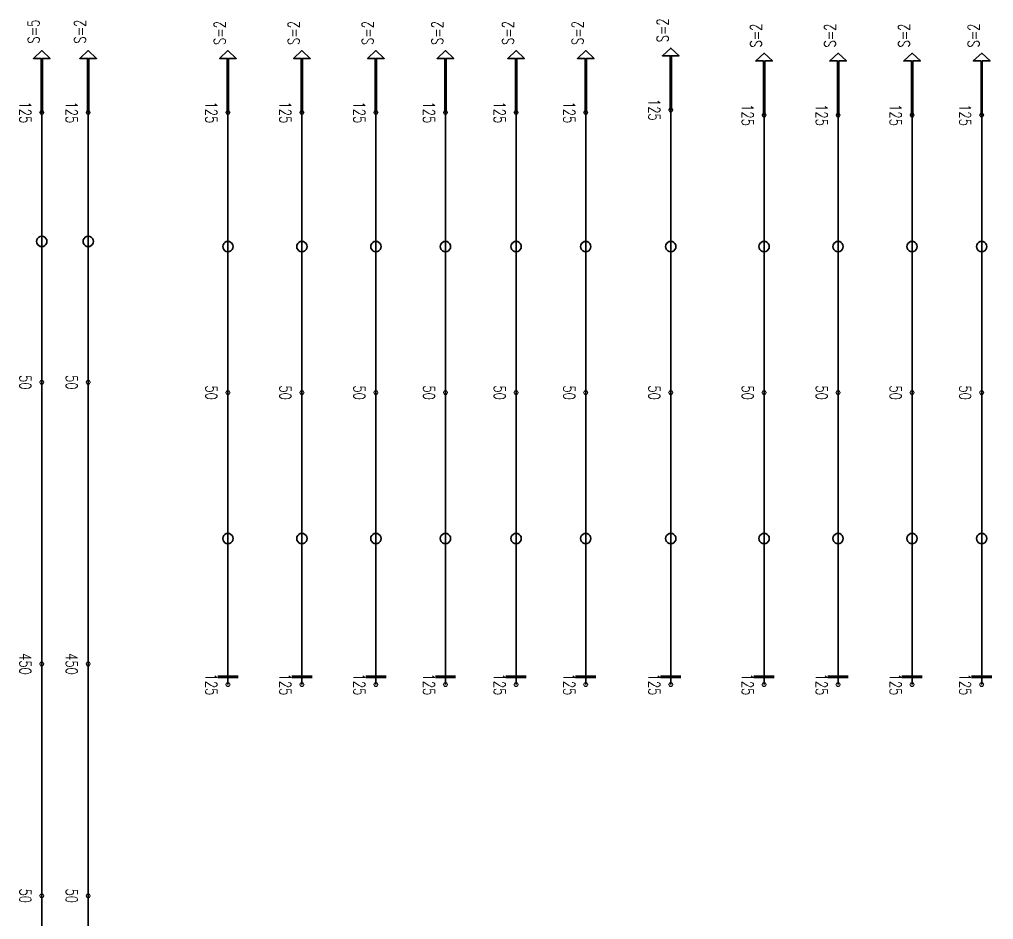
# Model space of a CAD drawing. Header units: millimetres. Extents: x 125183 to 591045, y -24154 to 44743.
# Drawn here: x 516568 to 535460, y 23240 to 40704 of the extents above; entities that cross this region are included whole.
import ezdxf

# ---------------------------------------------------------------- set-up
doc = ezdxf.new("R2010")
doc.units = ezdxf.units.MM
doc.layers.add('Current_plane_Column', color=7, linetype='Continuous', true_color=0x4b00ff)
doc.layers.add('NDC_S-ANNO', color=7, linetype='Continuous', lineweight=20)
doc.layers.add('NDC_S-TENDON', color=6, linetype='Continuous', lineweight=35)
doc.styles.add('NDC_ANNO', font='', dxfattribs={"width": 0.8})
doc.styles.get('NDC_ANNO').set_extended_font_data('Dotum')

# ---------------------------------------------------------------- blocks, each defined once
blk = doc.blocks.new('TDY')
at = {"layer": 'NDC_S-TENDON', "linetype": 'Continuous'}
for points, elevation in [([(20462, 29450), (20462, 30500), (20612, 30500), (20450, 30650), (20288, 30500), (20438, 30500), (20438, 29450)], 2875), ([(8262, 29400), (8262, 30450), (8412, 30450), (8250, 30600), (8088, 30450), (8238, 30450), (8238, 29400)], 63), ([(9162, 29400), (9162, 30450), (9312, 30450), (9150, 30600), (8988, 30450), (9138, 30450), (9138, 29400)], 63), ([(11872, 29400), (11872, 30450), (12022, 30450), (11860, 30600), (11698, 30450), (11848, 30450), (11848, 29400)], 2875), ([(13307, 29400), (13307, 30450), (13457, 30450), (13295, 30600), (13133, 30450), (13283, 30450), (13283, 29400)], 2875), ([(14742, 29400), (14742, 30450), (14892, 30450), (14730, 30600), (14568, 30450), (14718, 30450), (14718, 29400)], 2875), ([(16092, 29400), (16092, 30450), (16242, 30450), (16080, 30600), (15918, 30450), (16068, 30450), (16068, 29400)], 2934), ([(17462, 29400), (17462, 30450), (17612, 30450), (17450, 30600), (17288, 30450), (17438, 30450), (17438, 29400)], 2926), ([(18812, 29400), (18812, 30450), (18962, 30450), (18800, 30600), (18638, 30450), (18788, 30450), (18788, 29400)], 2926), ([(22272, 29350), (22272, 30400), (22422, 30400), (22260, 30550), (22098, 30400), (22248, 30400), (22248, 29350)], 2875), ([(23707, 29350), (23707, 30400), (23857, 30400), (23695, 30550), (23533, 30400), (23683, 30400), (23683, 29350)], 2875), ([(25142, 29350), (25142, 30400), (25292, 30400), (25130, 30550), (24968, 30400), (25118, 30400), (25118, 29350)], 2875), ([(26492, 29350), (26492, 30400), (26642, 30400), (26480, 30550), (26318, 30400), (26468, 30400), (26468, 29350)], 2934), ([(8250, 26798), (8281, 26802), (8309, 26817), (8331, 26839), (8345, 26867), (8350, 26898), (8345, 26928), (8331, 26956), (8309, 26978), (8281, 26993), (8250, 26998), (8219, 26993), (8191, 26978), (8169, 26956), (8155, 26928), (8150, 26898), (8155, 26867), (8169, 26839), (8191, 26817), (8219, 26802), (8250, 26798)], 20), ([(9150, 26798), (9181, 26802), (9209, 26817), (9231, 26839), (9245, 26867), (9250, 26898), (9245, 26928), (9231, 26956), (9209, 26978), (9181, 26993), (9150, 26998), (9119, 26993), (9091, 26978), (9069, 26956), (9055, 26928), (9050, 26898), (9055, 26867), (9069, 26839), (9091, 26817), (9119, 26802), (9150, 26798)], 20), ([(11860, 26698), (11891, 26702), (11919, 26717), (11941, 26739), (11955, 26767), (11960, 26798), (11955, 26828), (11941, 26856), (11919, 26878), (11891, 26893), (11860, 26898), (11829, 26893), (11801, 26878), (11779, 26856), (11765, 26828), (11760, 26798), (11765, 26767), (11779, 26739), (11801, 26717), (11829, 26702), (11860, 26698)], 2832), ([(13295, 26698), (13326, 26702), (13354, 26717), (13376, 26739), (13390, 26767), (13395, 26798), (13390, 26828), (13376, 26856), (13354, 26878), (13326, 26893), (13295, 26898), (13264, 26893), (13236, 26878), (13214, 26856), (13200, 26828), (13195, 26798), (13200, 26767), (13214, 26739), (13236, 26717), (13264, 26702), (13295, 26698)], 2832), ([(14730, 26698), (14760, 26702), (14788, 26717), (14810, 26739), (14825, 26767), (14830, 26798), (14825, 26828), (14810, 26856), (14788, 26878), (14760, 26893), (14730, 26898), (14699, 26893), (14671, 26878), (14649, 26856), (14634, 26828), (14630, 26798), (14634, 26767), (14649, 26739), (14671, 26717), (14699, 26702), (14730, 26698)], 2832), ([(16080, 26698), (16110, 26702), (16138, 26717), (16160, 26739), (16175, 26767), (16180, 26798), (16175, 26828), (16160, 26856), (16138, 26878), (16110, 26893), (16080, 26898), (16049, 26893), (16021, 26878), (15999, 26856), (15984, 26828), (15980, 26798), (15984, 26767), (15999, 26739), (16021, 26717), (16049, 26702), (16080, 26698)], 2891), ([(17450, 26698), (17481, 26702), (17509, 26717), (17531, 26739), (17545, 26767), (17550, 26798), (17545, 26828), (17531, 26856), (17509, 26878), (17481, 26893), (17450, 26898), (17419, 26893), (17391, 26878), (17369, 26856), (17355, 26828), (17350, 26798), (17355, 26767), (17369, 26739), (17391, 26717), (17419, 26702), (17450, 26698)], 2883), ([(18800, 26698), (18831, 26702), (18859, 26717), (18881, 26739), (18895, 26767), (18900, 26798), (18895, 26828), (18881, 26856), (18859, 26878), (18831, 26893), (18800, 26898), (18769, 26893), (18741, 26878), (18719, 26856), (18705, 26828), (18700, 26798), (18705, 26767), (18719, 26739), (18741, 26717), (18769, 26702), (18800, 26698)], 2883), ([(20450, 26698), (20481, 26702), (20509, 26717), (20531, 26739), (20545, 26767), (20550, 26798), (20545, 26828), (20531, 26856), (20509, 26878), (20481, 26893), (20450, 26898), (20419, 26893), (20391, 26878), (20369, 26856), (20355, 26828), (20350, 26798), (20355, 26767), (20369, 26739), (20391, 26717), (20419, 26702), (20450, 26698)], 2832), ([(22260, 26698), (22291, 26702), (22319, 26717), (22341, 26739), (22355, 26767), (22360, 26798), (22355, 26828), (22341, 26856), (22319, 26878), (22291, 26893), (22260, 26898), (22229, 26893), (22201, 26878), (22179, 26856), (22165, 26828), (22160, 26798), (22165, 26767), (22179, 26739), (22201, 26717), (22229, 26702), (22260, 26698)], 2832), ([(23695, 26698), (23726, 26702), (23754, 26717), (23776, 26739), (23790, 26767), (23795, 26798), (23790, 26828), (23776, 26856), (23754, 26878), (23726, 26893), (23695, 26898), (23664, 26893), (23636, 26878), (23614, 26856), (23600, 26828), (23595, 26798), (23600, 26767), (23614, 26739), (23636, 26717), (23664, 26702), (23695, 26698)], 2832), ([(25130, 26698), (25160, 26702), (25188, 26717), (25210, 26739), (25225, 26767), (25230, 26798), (25225, 26828), (25210, 26856), (25188, 26878), (25160, 26893), (25130, 26898), (25099, 26893), (25071, 26878), (25049, 26856), (25034, 26828), (25030, 26798), (25034, 26767), (25049, 26739), (25071, 26717), (25099, 26702), (25130, 26698)], 2832), ([(26480, 26698), (26510, 26702), (26538, 26717), (26560, 26739), (26575, 26767), (26580, 26798), (26575, 26828), (26560, 26856), (26538, 26878), (26510, 26893), (26480, 26898), (26449, 26893), (26421, 26878), (26399, 26856), (26384, 26828), (26380, 26798), (26384, 26767), (26399, 26739), (26421, 26717), (26449, 26702), (26480, 26698)], 2891), ([(11860, 21033), (11891, 21037), (11919, 21052), (11941, 21074), (11955, 21102), (11960, 21133), (11955, 21163), (11941, 21191), (11919, 21213), (11891, 21228), (11860, 21233), (11829, 21228), (11801, 21213), (11779, 21191), (11765, 21163), (11760, 21133), (11765, 21102), (11779, 21074), (11801, 21052), (11829, 21037), (11860, 21033)], 2832), ([(13295, 21033), (13326, 21037), (13354, 21052), (13376, 21074), (13390, 21102), (13395, 21133), (13390, 21163), (13376, 21191), (13354, 21213), (13326, 21228), (13295, 21233), (13264, 21228), (13236, 21213), (13214, 21191), (13200, 21163), (13195, 21133), (13200, 21102), (13214, 21074), (13236, 21052), (13264, 21037), (13295, 21033)], 2832), ([(14730, 21033), (14760, 21037), (14788, 21052), (14810, 21074), (14825, 21102), (14830, 21133), (14825, 21163), (14810, 21191), (14788, 21213), (14760, 21228), (14730, 21233), (14699, 21228), (14671, 21213), (14649, 21191), (14634, 21163), (14630, 21133), (14634, 21102), (14649, 21074), (14671, 21052), (14699, 21037), (14730, 21033)], 2832), ([(16080, 21033), (16110, 21037), (16138, 21052), (16160, 21074), (16175, 21102), (16180, 21133), (16175, 21163), (16160, 21191), (16138, 21213), (16110, 21228), (16080, 21233), (16049, 21228), (16021, 21213), (15999, 21191), (15984, 21163), (15980, 21133), (15984, 21102), (15999, 21074), (16021, 21052), (16049, 21037), (16080, 21033)], 2891), ([(17450, 21033), (17481, 21037), (17509, 21052), (17531, 21074), (17545, 21102), (17550, 21133), (17545, 21163), (17531, 21191), (17509, 21213), (17481, 21228), (17450, 21233), (17419, 21228), (17391, 21213), (17369, 21191), (17355, 21163), (17350, 21133), (17355, 21102), (17369, 21074), (17391, 21052), (17419, 21037), (17450, 21033)], 2883), ([(18800, 21033), (18831, 21037), (18859, 21052), (18881, 21074), (18895, 21102), (18900, 21133), (18895, 21163), (18881, 21191), (18859, 21213), (18831, 21228), (18800, 21233), (18769, 21228), (18741, 21213), (18719, 21191), (18705, 21163), (18700, 21133), (18705, 21102), (18719, 21074), (18741, 21052), (18769, 21037), (18800, 21033)], 2883), ([(20450, 21033), (20481, 21037), (20509, 21052), (20531, 21074), (20545, 21102), (20550, 21133), (20545, 21163), (20531, 21191), (20509, 21213), (20481, 21228), (20450, 21233), (20419, 21228), (20391, 21213), (20369, 21191), (20355, 21163), (20350, 21133), (20355, 21102), (20369, 21074), (20391, 21052), (20419, 21037), (20450, 21033)], 2832), ([(22260, 21033), (22291, 21037), (22319, 21052), (22341, 21074), (22355, 21102), (22360, 21133), (22355, 21163), (22341, 21191), (22319, 21213), (22291, 21228), (22260, 21233), (22229, 21228), (22201, 21213), (22179, 21191), (22165, 21163), (22160, 21133), (22165, 21102), (22179, 21074), (22201, 21052), (22229, 21037), (22260, 21033)], 2832), ([(23695, 21033), (23726, 21037), (23754, 21052), (23776, 21074), (23790, 21102), (23795, 21133), (23790, 21163), (23776, 21191), (23754, 21213), (23726, 21228), (23695, 21233), (23664, 21228), (23636, 21213), (23614, 21191), (23600, 21163), (23595, 21133), (23600, 21102), (23614, 21074), (23636, 21052), (23664, 21037), (23695, 21033)], 2832), ([(25130, 21033), (25160, 21037), (25188, 21052), (25210, 21074), (25225, 21102), (25230, 21133), (25225, 21163), (25210, 21191), (25188, 21213), (25160, 21228), (25130, 21233), (25099, 21228), (25071, 21213), (25049, 21191), (25034, 21163), (25030, 21133), (25034, 21102), (25049, 21074), (25071, 21052), (25099, 21037), (25130, 21033)], 2832), ([(26480, 21033), (26510, 21037), (26538, 21052), (26560, 21074), (26575, 21102), (26580, 21133), (26575, 21163), (26560, 21191), (26538, 21213), (26510, 21228), (26480, 21233), (26449, 21228), (26421, 21213), (26399, 21191), (26384, 21163), (26380, 21133), (26384, 21102), (26399, 21074), (26421, 21052), (26449, 21037), (26480, 21033)], 2891)]:
    blk.add_lwpolyline(points, close=True, dxfattribs=dict(at, elevation=elevation))
for points, elevation in [([(20490, 29450, 20, 20, 0), (20470, 29485, 20, 20, 0), (20430, 29485, 20, 20, 0), (20410, 29450, 20, 20, 0), (20430, 29415, 20, 20, 0), (20470, 29415, 20, 20, 0)], 2875), ([(20490, 29450, 20, 20, 0), (20470, 29485, 20, 20, 0), (20430, 29485, 20, 20, 0), (20410, 29450, 20, 20, 0), (20430, 29415, 20, 20, 0), (20470, 29415, 20, 20, 0)], 2875), ([(8290, 29400, 20, 20, 0), (8270, 29435, 20, 20, 0), (8230, 29435, 20, 20, 0), (8210, 29400, 20, 20, 0), (8230, 29365, 20, 20, 0), (8270, 29365, 20, 20, 0)], 63), ([(8290, 29400, 20, 20, 0), (8270, 29435, 20, 20, 0), (8230, 29435, 20, 20, 0), (8210, 29400, 20, 20, 0), (8230, 29365, 20, 20, 0), (8270, 29365, 20, 20, 0)], 63), ([(9190, 29400, 20, 20, 0), (9170, 29435, 20, 20, 0), (9130, 29435, 20, 20, 0), (9110, 29400, 20, 20, 0), (9130, 29365, 20, 20, 0), (9170, 29365, 20, 20, 0)], 63), ([(9190, 29400, 20, 20, 0), (9170, 29435, 20, 20, 0), (9130, 29435, 20, 20, 0), (9110, 29400, 20, 20, 0), (9130, 29365, 20, 20, 0), (9170, 29365, 20, 20, 0)], 63), ([(11900, 29400, 20, 20, 0), (11880, 29435, 20, 20, 0), (11840, 29435, 20, 20, 0), (11820, 29400, 20, 20, 0), (11840, 29365, 20, 20, 0), (11880, 29365, 20, 20, 0)], 2875), ([(11900, 29400, 20, 20, 0), (11880, 29435, 20, 20, 0), (11840, 29435, 20, 20, 0), (11820, 29400, 20, 20, 0), (11840, 29365, 20, 20, 0), (11880, 29365, 20, 20, 0)], 2875), ([(13335, 29400, 20, 20, 0), (13315, 29435, 20, 20, 0), (13275, 29435, 20, 20, 0), (13255, 29400, 20, 20, 0), (13275, 29365, 20, 20, 0), (13315, 29365, 20, 20, 0)], 2875), ([(13335, 29400, 20, 20, 0), (13315, 29435, 20, 20, 0), (13275, 29435, 20, 20, 0), (13255, 29400, 20, 20, 0), (13275, 29365, 20, 20, 0), (13315, 29365, 20, 20, 0)], 2875), ([(14770, 29400, 20, 20, 0), (14750, 29435, 20, 20, 0), (14710, 29435, 20, 20, 0), (14690, 29400, 20, 20, 0), (14710, 29365, 20, 20, 0), (14750, 29365, 20, 20, 0)], 2875), ([(14770, 29400, 20, 20, 0), (14750, 29435, 20, 20, 0), (14710, 29435, 20, 20, 0), (14690, 29400, 20, 20, 0), (14710, 29365, 20, 20, 0), (14750, 29365, 20, 20, 0)], 2875), ([(16120, 29400, 20, 20, 0), (16100, 29435, 20, 20, 0), (16060, 29435, 20, 20, 0), (16040, 29400, 20, 20, 0), (16060, 29365, 20, 20, 0), (16100, 29365, 20, 20, 0)], 2934), ([(16120, 29400, 20, 20, 0), (16100, 29435, 20, 20, 0), (16060, 29435, 20, 20, 0), (16040, 29400, 20, 20, 0), (16060, 29365, 20, 20, 0), (16100, 29365, 20, 20, 0)], 2934), ([(17490, 29400, 20, 20, 0), (17470, 29435, 20, 20, 0), (17430, 29435, 20, 20, 0), (17410, 29400, 20, 20, 0), (17430, 29365, 20, 20, 0), (17470, 29365, 20, 20, 0)], 2926), ([(17490, 29400, 20, 20, 0), (17470, 29435, 20, 20, 0), (17430, 29435, 20, 20, 0), (17410, 29400, 20, 20, 0), (17430, 29365, 20, 20, 0), (17470, 29365, 20, 20, 0)], 2926), ([(18840, 29400, 20, 20, 0), (18820, 29435, 20, 20, 0), (18780, 29435, 20, 20, 0), (18760, 29400, 20, 20, 0), (18780, 29365, 20, 20, 0), (18820, 29365, 20, 20, 0)], 2926), ([(18840, 29400, 20, 20, 0), (18820, 29435, 20, 20, 0), (18780, 29435, 20, 20, 0), (18760, 29400, 20, 20, 0), (18780, 29365, 20, 20, 0), (18820, 29365, 20, 20, 0)], 2926), ([(22300, 29350, 20, 20, 0), (22280, 29385, 20, 20, 0), (22240, 29385, 20, 20, 0), (22220, 29350, 20, 20, 0), (22240, 29315, 20, 20, 0), (22280, 29315, 20, 20, 0)], 2875), ([(22300, 29350, 20, 20, 0), (22280, 29385, 20, 20, 0), (22240, 29385, 20, 20, 0), (22220, 29350, 20, 20, 0), (22240, 29315, 20, 20, 0), (22280, 29315, 20, 20, 0)], 2875), ([(23735, 29350, 20, 20, 0), (23715, 29385, 20, 20, 0), (23675, 29385, 20, 20, 0), (23655, 29350, 20, 20, 0), (23675, 29315, 20, 20, 0), (23715, 29315, 20, 20, 0)], 2875), ([(23735, 29350, 20, 20, 0), (23715, 29385, 20, 20, 0), (23675, 29385, 20, 20, 0), (23655, 29350, 20, 20, 0), (23675, 29315, 20, 20, 0), (23715, 29315, 20, 20, 0)], 2875), ([(25170, 29350, 20, 20, 0), (25150, 29385, 20, 20, 0), (25110, 29385, 20, 20, 0), (25090, 29350, 20, 20, 0), (25110, 29315, 20, 20, 0), (25150, 29315, 20, 20, 0)], 2875), ([(25170, 29350, 20, 20, 0), (25150, 29385, 20, 20, 0), (25110, 29385, 20, 20, 0), (25090, 29350, 20, 20, 0), (25110, 29315, 20, 20, 0), (25150, 29315, 20, 20, 0)], 2875), ([(26520, 29350, 20, 20, 0), (26500, 29385, 20, 20, 0), (26460, 29385, 20, 20, 0), (26440, 29350, 20, 20, 0), (26460, 29315, 20, 20, 0), (26500, 29315, 20, 20, 0)], 2934), ([(26520, 29350, 20, 20, 0), (26500, 29385, 20, 20, 0), (26460, 29385, 20, 20, 0), (26440, 29350, 20, 20, 0), (26460, 29315, 20, 20, 0), (26500, 29315, 20, 20, 0)], 2934), ([(8290, 24165, 20, 20, 0), (8270, 24200, 20, 20, 0), (8230, 24200, 20, 20, 0), (8210, 24165, 20, 20, 0), (8230, 24130, 20, 20, 0), (8270, 24130, 20, 20, 0)], -12), ([(8290, 24165, 20, 20, 0), (8270, 24200, 20, 20, 0), (8230, 24200, 20, 20, 0), (8210, 24165, 20, 20, 0), (8230, 24130, 20, 20, 0), (8270, 24130, 20, 20, 0)], -12), ([(9190, 24165, 20, 20, 0), (9170, 24200, 20, 20, 0), (9130, 24200, 20, 20, 0), (9110, 24165, 20, 20, 0), (9130, 24130, 20, 20, 0), (9170, 24130, 20, 20, 0)], -12), ([(9190, 24165, 20, 20, 0), (9170, 24200, 20, 20, 0), (9130, 24200, 20, 20, 0), (9110, 24165, 20, 20, 0), (9130, 24130, 20, 20, 0), (9170, 24130, 20, 20, 0)], -12), ([(11900, 23965, 20, 20, 0), (11880, 24000, 20, 20, 0), (11840, 24000, 20, 20, 0), (11820, 23965, 20, 20, 0), (11840, 23930, 20, 20, 0), (11880, 23930, 20, 20, 0)], 2800), ([(11900, 23965, 20, 20, 0), (11880, 24000, 20, 20, 0), (11840, 24000, 20, 20, 0), (11820, 23965, 20, 20, 0), (11840, 23930, 20, 20, 0), (11880, 23930, 20, 20, 0)], 2800), ([(13335, 23965, 20, 20, 0), (13315, 24000, 20, 20, 0), (13275, 24000, 20, 20, 0), (13255, 23965, 20, 20, 0), (13275, 23930, 20, 20, 0), (13315, 23930, 20, 20, 0)], 2800), ([(13335, 23965, 20, 20, 0), (13315, 24000, 20, 20, 0), (13275, 24000, 20, 20, 0), (13255, 23965, 20, 20, 0), (13275, 23930, 20, 20, 0), (13315, 23930, 20, 20, 0)], 2800), ([(14770, 23965, 20, 20, 0), (14750, 24000, 20, 20, 0), (14710, 24000, 20, 20, 0), (14690, 23965, 20, 20, 0), (14710, 23930, 20, 20, 0), (14750, 23930, 20, 20, 0)], 2800), ([(14770, 23965, 20, 20, 0), (14750, 24000, 20, 20, 0), (14710, 24000, 20, 20, 0), (14690, 23965, 20, 20, 0), (14710, 23930, 20, 20, 0), (14750, 23930, 20, 20, 0)], 2800), ([(16120, 23965, 20, 20, 0), (16100, 24000, 20, 20, 0), (16060, 24000, 20, 20, 0), (16040, 23965, 20, 20, 0), (16060, 23930, 20, 20, 0), (16100, 23930, 20, 20, 0)], 2859), ([(16120, 23965, 20, 20, 0), (16100, 24000, 20, 20, 0), (16060, 24000, 20, 20, 0), (16040, 23965, 20, 20, 0), (16060, 23930, 20, 20, 0), (16100, 23930, 20, 20, 0)], 2859), ([(17490, 23965, 20, 20, 0), (17470, 24000, 20, 20, 0), (17430, 24000, 20, 20, 0), (17410, 23965, 20, 20, 0), (17430, 23930, 20, 20, 0), (17470, 23930, 20, 20, 0)], 2851), ([(17490, 23965, 20, 20, 0), (17470, 24000, 20, 20, 0), (17430, 24000, 20, 20, 0), (17410, 23965, 20, 20, 0), (17430, 23930, 20, 20, 0), (17470, 23930, 20, 20, 0)], 2851), ([(18840, 23965, 20, 20, 0), (18820, 24000, 20, 20, 0), (18780, 24000, 20, 20, 0), (18760, 23965, 20, 20, 0), (18780, 23930, 20, 20, 0), (18820, 23930, 20, 20, 0)], 2851), ([(18840, 23965, 20, 20, 0), (18820, 24000, 20, 20, 0), (18780, 24000, 20, 20, 0), (18760, 23965, 20, 20, 0), (18780, 23930, 20, 20, 0), (18820, 23930, 20, 20, 0)], 2851), ([(20490, 23965, 20, 20, 0), (20470, 24000, 20, 20, 0), (20430, 24000, 20, 20, 0), (20410, 23965, 20, 20, 0), (20430, 23930, 20, 20, 0), (20470, 23930, 20, 20, 0)], 2800), ([(20490, 23965, 20, 20, 0), (20470, 24000, 20, 20, 0), (20430, 24000, 20, 20, 0), (20410, 23965, 20, 20, 0), (20430, 23930, 20, 20, 0), (20470, 23930, 20, 20, 0)], 2800), ([(22300, 23965, 20, 20, 0), (22280, 24000, 20, 20, 0), (22240, 24000, 20, 20, 0), (22220, 23965, 20, 20, 0), (22240, 23930, 20, 20, 0), (22280, 23930, 20, 20, 0)], 2800), ([(22300, 23965, 20, 20, 0), (22280, 24000, 20, 20, 0), (22240, 24000, 20, 20, 0), (22220, 23965, 20, 20, 0), (22240, 23930, 20, 20, 0), (22280, 23930, 20, 20, 0)], 2800), ([(23735, 23965, 20, 20, 0), (23715, 24000, 20, 20, 0), (23675, 24000, 20, 20, 0), (23655, 23965, 20, 20, 0), (23675, 23930, 20, 20, 0), (23715, 23930, 20, 20, 0)], 2800), ([(23735, 23965, 20, 20, 0), (23715, 24000, 20, 20, 0), (23675, 24000, 20, 20, 0), (23655, 23965, 20, 20, 0), (23675, 23930, 20, 20, 0), (23715, 23930, 20, 20, 0)], 2800), ([(25170, 23965, 20, 20, 0), (25150, 24000, 20, 20, 0), (25110, 24000, 20, 20, 0), (25090, 23965, 20, 20, 0), (25110, 23930, 20, 20, 0), (25150, 23930, 20, 20, 0)], 2800), ([(25170, 23965, 20, 20, 0), (25150, 24000, 20, 20, 0), (25110, 24000, 20, 20, 0), (25090, 23965, 20, 20, 0), (25110, 23930, 20, 20, 0), (25150, 23930, 20, 20, 0)], 2800), ([(26520, 23965, 20, 20, 0), (26500, 24000, 20, 20, 0), (26460, 24000, 20, 20, 0), (26440, 23965, 20, 20, 0), (26460, 23930, 20, 20, 0), (26500, 23930, 20, 20, 0)], 2859), ([(26520, 23965, 20, 20, 0), (26500, 24000, 20, 20, 0), (26460, 24000, 20, 20, 0), (26440, 23965, 20, 20, 0), (26460, 23930, 20, 20, 0), (26500, 23930, 20, 20, 0)], 2859), ([(8290, 18700, 20, 20, 0), (8270, 18735, 20, 20, 0), (8230, 18735, 20, 20, 0), (8210, 18700, 20, 20, 0), (8230, 18665, 20, 20, 0), (8270, 18665, 20, 20, 0)], 138), ([(8290, 18700, 20, 20, 0), (8270, 18735, 20, 20, 0), (8230, 18735, 20, 20, 0), (8210, 18700, 20, 20, 0), (8230, 18665, 20, 20, 0), (8270, 18665, 20, 20, 0)], 138), ([(8290, 18700, 20, 20, 0), (8270, 18735, 20, 20, 0), (8230, 18735, 20, 20, 0), (8210, 18700, 20, 20, 0), (8230, 18665, 20, 20, 0), (8270, 18665, 20, 20, 0)], 138), ([(8290, 18700, 20, 20, 0), (8270, 18735, 20, 20, 0), (8230, 18735, 20, 20, 0), (8210, 18700, 20, 20, 0), (8230, 18665, 20, 20, 0), (8270, 18665, 20, 20, 0)], 138), ([(9190, 18700, 20, 20, 0), (9170, 18735, 20, 20, 0), (9130, 18735, 20, 20, 0), (9110, 18700, 20, 20, 0), (9130, 18665, 20, 20, 0), (9170, 18665, 20, 20, 0)], 138), ([(9190, 18700, 20, 20, 0), (9170, 18735, 20, 20, 0), (9130, 18735, 20, 20, 0), (9110, 18700, 20, 20, 0), (9130, 18665, 20, 20, 0), (9170, 18665, 20, 20, 0)], 138), ([(9190, 18700, 20, 20, 0), (9170, 18735, 20, 20, 0), (9130, 18735, 20, 20, 0), (9110, 18700, 20, 20, 0), (9130, 18665, 20, 20, 0), (9170, 18665, 20, 20, 0)], 138), ([(9190, 18700, 20, 20, 0), (9170, 18735, 20, 20, 0), (9130, 18735, 20, 20, 0), (9110, 18700, 20, 20, 0), (9130, 18665, 20, 20, 0), (9170, 18665, 20, 20, 0)], 138), ([(11900, 18300, 20, 20, 0), (11880, 18335, 20, 20, 0), (11840, 18335, 20, 20, 0), (11820, 18300, 20, 20, 0), (11840, 18265, 20, 20, 0), (11880, 18265, 20, 20, 0)], 2875), ([(11900, 18300, 20, 20, 0), (11880, 18335, 20, 20, 0), (11840, 18335, 20, 20, 0), (11820, 18300, 20, 20, 0), (11840, 18265, 20, 20, 0), (11880, 18265, 20, 20, 0)], 2875), ([(13335, 18300, 20, 20, 0), (13315, 18335, 20, 20, 0), (13275, 18335, 20, 20, 0), (13255, 18300, 20, 20, 0), (13275, 18265, 20, 20, 0), (13315, 18265, 20, 20, 0)], 2875), ([(13335, 18300, 20, 20, 0), (13315, 18335, 20, 20, 0), (13275, 18335, 20, 20, 0), (13255, 18300, 20, 20, 0), (13275, 18265, 20, 20, 0), (13315, 18265, 20, 20, 0)], 2875), ([(14770, 18300, 20, 20, 0), (14750, 18335, 20, 20, 0), (14710, 18335, 20, 20, 0), (14690, 18300, 20, 20, 0), (14710, 18265, 20, 20, 0), (14750, 18265, 20, 20, 0)], 2875), ([(14770, 18300, 20, 20, 0), (14750, 18335, 20, 20, 0), (14710, 18335, 20, 20, 0), (14690, 18300, 20, 20, 0), (14710, 18265, 20, 20, 0), (14750, 18265, 20, 20, 0)], 2875), ([(16120, 18300, 20, 20, 0), (16100, 18335, 20, 20, 0), (16060, 18335, 20, 20, 0), (16040, 18300, 20, 20, 0), (16060, 18265, 20, 20, 0), (16100, 18265, 20, 20, 0)], 2934), ([(16120, 18300, 20, 20, 0), (16100, 18335, 20, 20, 0), (16060, 18335, 20, 20, 0), (16040, 18300, 20, 20, 0), (16060, 18265, 20, 20, 0), (16100, 18265, 20, 20, 0)], 2934), ([(17490, 18300, 20, 20, 0), (17470, 18335, 20, 20, 0), (17430, 18335, 20, 20, 0), (17410, 18300, 20, 20, 0), (17430, 18265, 20, 20, 0), (17470, 18265, 20, 20, 0)], 2926), ([(17490, 18300, 20, 20, 0), (17470, 18335, 20, 20, 0), (17430, 18335, 20, 20, 0), (17410, 18300, 20, 20, 0), (17430, 18265, 20, 20, 0), (17470, 18265, 20, 20, 0)], 2926), ([(18840, 18300, 20, 20, 0), (18820, 18335, 20, 20, 0), (18780, 18335, 20, 20, 0), (18760, 18300, 20, 20, 0), (18780, 18265, 20, 20, 0), (18820, 18265, 20, 20, 0)], 2926), ([(18840, 18300, 20, 20, 0), (18820, 18335, 20, 20, 0), (18780, 18335, 20, 20, 0), (18760, 18300, 20, 20, 0), (18780, 18265, 20, 20, 0), (18820, 18265, 20, 20, 0)], 2926), ([(20490, 18300, 20, 20, 0), (20470, 18335, 20, 20, 0), (20430, 18335, 20, 20, 0), (20410, 18300, 20, 20, 0), (20430, 18265, 20, 20, 0), (20470, 18265, 20, 20, 0)], 2875), ([(20490, 18300, 20, 20, 0), (20470, 18335, 20, 20, 0), (20430, 18335, 20, 20, 0), (20410, 18300, 20, 20, 0), (20430, 18265, 20, 20, 0), (20470, 18265, 20, 20, 0)], 2875), ([(22300, 18300, 20, 20, 0), (22280, 18335, 20, 20, 0), (22240, 18335, 20, 20, 0), (22220, 18300, 20, 20, 0), (22240, 18265, 20, 20, 0), (22280, 18265, 20, 20, 0)], 2875), ([(22300, 18300, 20, 20, 0), (22280, 18335, 20, 20, 0), (22240, 18335, 20, 20, 0), (22220, 18300, 20, 20, 0), (22240, 18265, 20, 20, 0), (22280, 18265, 20, 20, 0)], 2875), ([(23735, 18300, 20, 20, 0), (23715, 18335, 20, 20, 0), (23675, 18335, 20, 20, 0), (23655, 18300, 20, 20, 0), (23675, 18265, 20, 20, 0), (23715, 18265, 20, 20, 0)], 2875), ([(23735, 18300, 20, 20, 0), (23715, 18335, 20, 20, 0), (23675, 18335, 20, 20, 0), (23655, 18300, 20, 20, 0), (23675, 18265, 20, 20, 0), (23715, 18265, 20, 20, 0)], 2875), ([(25170, 18300, 20, 20, 0), (25150, 18335, 20, 20, 0), (25110, 18335, 20, 20, 0), (25090, 18300, 20, 20, 0), (25110, 18265, 20, 20, 0), (25150, 18265, 20, 20, 0)], 2875), ([(25170, 18300, 20, 20, 0), (25150, 18335, 20, 20, 0), (25110, 18335, 20, 20, 0), (25090, 18300, 20, 20, 0), (25110, 18265, 20, 20, 0), (25150, 18265, 20, 20, 0)], 2875), ([(26520, 18300, 20, 20, 0), (26500, 18335, 20, 20, 0), (26460, 18335, 20, 20, 0), (26440, 18300, 20, 20, 0), (26460, 18265, 20, 20, 0), (26500, 18265, 20, 20, 0)], 2934), ([(26520, 18300, 20, 20, 0), (26500, 18335, 20, 20, 0), (26460, 18335, 20, 20, 0), (26440, 18300, 20, 20, 0), (26460, 18265, 20, 20, 0), (26500, 18265, 20, 20, 0)], 2934), ([(8290, 14200, 20, 20, 0), (8270, 14235, 20, 20, 0), (8230, 14235, 20, 20, 0), (8210, 14200, 20, 20, 0), (8230, 14165, 20, 20, 0), (8270, 14165, 20, 20, 0)], -12), ([(8290, 14200, 20, 20, 0), (8270, 14235, 20, 20, 0), (8230, 14235, 20, 20, 0), (8210, 14200, 20, 20, 0), (8230, 14165, 20, 20, 0), (8270, 14165, 20, 20, 0)], -12), ([(9190, 14200, 20, 20, 0), (9170, 14235, 20, 20, 0), (9130, 14235, 20, 20, 0), (9110, 14200, 20, 20, 0), (9130, 14165, 20, 20, 0), (9170, 14165, 20, 20, 0)], -12), ([(9190, 14200, 20, 20, 0), (9170, 14235, 20, 20, 0), (9130, 14235, 20, 20, 0), (9110, 14200, 20, 20, 0), (9130, 14165, 20, 20, 0), (9170, 14165, 20, 20, 0)], -12)]:
    blk.add_lwpolyline(points, format="xyseb", close=True, dxfattribs=dict(at, elevation=elevation))
for points, elevation in [([(11660, 18450, 60, 60, 0), (12060, 18450, 60, 60, 0)], 2875), ([(13095, 18450, 60, 60, 0), (13495, 18450, 60, 60, 0)], 2875), ([(14530, 18450, 60, 60, 0), (14930, 18450, 60, 60, 0)], 2875), ([(15880, 18450, 60, 60, 0), (16280, 18450, 60, 60, 0)], 2934), ([(17250, 18450, 60, 60, 0), (17650, 18450, 60, 60, 0)], 2926), ([(18600, 18450, 60, 60, 0), (19000, 18450, 60, 60, 0)], 2926), ([(20250, 18450, 60, 60, 0), (20650, 18450, 60, 60, 0)], 2875), ([(22060, 18450, 60, 60, 0), (22460, 18450, 60, 60, 0)], 2875), ([(23495, 18450, 60, 60, 0), (23895, 18450, 60, 60, 0)], 2875), ([(24930, 18450, 60, 60, 0), (25330, 18450, 60, 60, 0)], 2875), ([(26280, 18450, 60, 60, 0), (26680, 18450, 60, 60, 0)], 2934)]:
    blk.add_lwpolyline(points, format="xyseb", dxfattribs=dict(at, elevation=elevation))
for points in [[(8250, 18700, 138), (8250, 19429, 131), (8250, 20157, 111), (8250, 20886, 78), (8250, 21979, 28), (8250, 23072, -2), (8250, 24165, -12), (8250, 25258, -8), (8250, 26351, 8), (8250, 27444, 32), (8250, 28173, 49), (8250, 28671, -3), (8250, 29400, 0)], [(9150, 18700, 138), (9150, 19429, 131), (9150, 20157, 111), (9150, 20886, 78), (9150, 21979, 28), (9150, 23072, -2), (9150, 24165, -12), (9150, 25258, -8), (9150, 26351, 8), (9150, 27444, 32), (9150, 28173, 49), (9150, 28671, -3), (9150, 29400, 0)], [(11860, 18300, 2875), (11860, 19055, 2872), (11860, 19811, 2862), (11860, 20566, 2845), (11860, 21416, 2825), (11860, 22266, 2811), (11860, 23115, 2803), (11860, 23965, 2800), (11860, 24815, 2803), (11860, 25665, 2811), (11860, 26514, 2825), (11860, 27364, 2845), (11860, 28119, 2862), (11860, 28245, -3), (11860, 29400, 0)], [(13295, 18300, 2875), (13295, 19055, 2872), (13295, 19811, 2862), (13295, 20566, 2845), (13295, 21416, 2825), (13295, 22266, 2811), (13295, 23115, 2803), (13295, 23965, 2800), (13295, 24815, 2803), (13295, 25665, 2811), (13295, 26514, 2825), (13295, 27364, 2845), (13295, 28119, 2862), (13295, 28245, -3), (13295, 29400, 0)], [(14730, 18300, 2875), (14730, 19055, 2872), (14730, 19811, 2862), (14730, 20566, 2845), (14730, 21416, 2825), (14730, 22266, 2811), (14730, 23115, 2803), (14730, 23965, 2800), (14730, 24815, 2803), (14730, 25665, 2811), (14730, 26514, 2825), (14730, 27364, 2845), (14730, 28119, 2862), (14730, 28245, -3), (14730, 29400, 0)], [(16080, 18300, 2934), (16080, 19055, 2931), (16080, 19811, 2921), (16080, 20566, 2904), (16080, 21416, 2885), (16080, 22266, 2871), (16080, 23115, 2862), (16080, 23965, 2859), (16080, 24815, 2862), (16080, 25665, 2871), (16080, 26514, 2885), (16080, 27364, 2904), (16080, 28119, 2921), (16080, 28245, 56), (16080, 29400, 59)], [(17450, 18300, 2926), (17450, 19055, 2923), (17450, 19811, 2913), (17450, 20566, 2896), (17450, 21416, 2876), (17450, 22266, 2862), (17450, 23115, 2854), (17450, 23965, 2851), (17450, 24815, 2854), (17450, 25665, 2862), (17450, 26514, 2876), (17450, 27364, 2896), (17450, 28119, 2913), (17450, 28245, 48), (17450, 29400, 51)], [(18800, 18300, 2926), (18800, 19055, 2923), (18800, 19811, 2913), (18800, 20566, 2896), (18800, 21416, 2876), (18800, 22266, 2862), (18800, 23115, 2854), (18800, 23965, 2851), (18800, 24815, 2854), (18800, 25665, 2862), (18800, 26514, 2876), (18800, 27364, 2896), (18800, 28119, 2913), (18800, 28245, 48), (18800, 29400, 51)], [(20450, 18300, 2875), (20450, 19055, 2872), (20450, 19811, 2862), (20450, 20566, 2845), (20450, 21416, 2825), (20450, 22266, 2811), (20450, 23115, 2803), (20450, 23965, 2800), (20450, 24815, 2803), (20450, 25665, 2811), (20450, 26514, 2825), (20450, 27364, 2845), (20450, 28119, 2862), (20450, 28875, 2872), (20450, 29450, 0)], [(22260, 18300, 2875), (22260, 19055, 2872), (22260, 19811, 2862), (22260, 20566, 2845), (22260, 21416, 2825), (22260, 22266, 2811), (22260, 23115, 2803), (22260, 23965, 2800), (22260, 24815, 2803), (22260, 25665, 2811), (22260, 26514, 2825), (22260, 27364, 2845), (22260, 28119, 2862), (22260, 28245, -3), (22260, 29350, 0)], [(23695, 18300, 2875), (23695, 19055, 2872), (23695, 19811, 2862), (23695, 20566, 2845), (23695, 21416, 2825), (23695, 22266, 2811), (23695, 23115, 2803), (23695, 23965, 2800), (23695, 24815, 2803), (23695, 25665, 2811), (23695, 26514, 2825), (23695, 27364, 2845), (23695, 28119, 2862), (23695, 28245, -3), (23695, 29350, 0)], [(25130, 18300, 2875), (25130, 19055, 2872), (25130, 19811, 2862), (25130, 20566, 2845), (25130, 21416, 2825), (25130, 22266, 2811), (25130, 23115, 2803), (25130, 23965, 2800), (25130, 24815, 2803), (25130, 25665, 2811), (25130, 26514, 2825), (25130, 27364, 2845), (25130, 28119, 2862), (25130, 28245, -3), (25130, 29350, 0)], [(26480, 18300, 2934), (26480, 19055, 2931), (26480, 19811, 2921), (26480, 20566, 2904), (26480, 21416, 2885), (26480, 22266, 2871), (26480, 23115, 2862), (26480, 23965, 2859), (26480, 24815, 2862), (26480, 25665, 2871), (26480, 26514, 2885), (26480, 27364, 2904), (26480, 28119, 2921), (26480, 28245, 56), (26480, 29350, 59)], [(8250, 9700, 138), (8250, 10300, 131), (8250, 10900, 111), (8250, 11500, 78), (8250, 12400, 28), (8250, 13300, -2), (8250, 14200, -12), (8250, 15100, -2), (8250, 16000, 28), (8250, 16900, 78), (8250, 17500, 111), (8250, 18100, 131), (8250, 18700, 138)], [(9150, 9700, 138), (9150, 10300, 131), (9150, 10900, 111), (9150, 11500, 78), (9150, 12400, 28), (9150, 13300, -2), (9150, 14200, -12), (9150, 15100, -2), (9150, 16000, 28), (9150, 16900, 78), (9150, 17500, 111), (9150, 18100, 131), (9150, 18700, 138)]]:
    blk.add_polyline3d(points, dxfattribs=at)
at = {"layer": 'NDC_S-ANNO', "linetype": 'Continuous', "char_height": 225, "attachment_point": 5, "line_spacing_factor": 0.75, "style": 'NDC_ANNO'}
for s, insert, rotation in [('{\\Fstandard|c129;S=\\Fstandard|c0;5}', (8092, 30969, 130), 90), ('\\FSTANDARD.shx;S=2', (8992, 30969, 130), 90), ('\\FSTANDARD.shx;S=2', (20293, 30993, 125), 90), ('\\FSTANDARD.shx;S=2', (11702, 30943, 125), 90), ('\\FSTANDARD.shx;S=2', (13137, 30943, 125), 90), ('\\FSTANDARD.shx;S=2', (14572, 30943, 125), 90), ('\\FSTANDARD.shx;S=2', (15922, 30943, 184), 90), ('\\FSTANDARD.shx;S=2', (17292, 30943, 176), 90), ('\\FSTANDARD.shx;S=2', (18642, 30943, 176), 90), ('\\FSTANDARD.shx;S=2', (22102, 30893, 125), 90), ('\\FSTANDARD.shx;S=2', (23537, 30893, 125), 90), ('\\FSTANDARD.shx;S=2', (24972, 30893, 125), 90), ('\\FSTANDARD.shx;S=2', (26322, 30893, 184), 90), ('\\FSTANDARD.shx;125', (7930, 29400), 270), ('\\FSTANDARD.shx;125', (8830, 29400), 270), ('\\FSTANDARD.shx;125', (11540, 29400), 270), ('\\FSTANDARD.shx;125', (12975, 29400), 270), ('\\FSTANDARD.shx;125', (14410, 29400), 270), ('\\FSTANDARD.shx;125', (15760, 29400, 59), 270), ('\\FSTANDARD.shx;125', (17130, 29400, 51), 270), ('\\FSTANDARD.shx;125', (18480, 29400, 51), 270), ('\\FSTANDARD.shx;125', (20130, 29450), 270), ('\\FSTANDARD.shx;125', (21940, 29350), 270), ('\\FSTANDARD.shx;125', (23375, 29350), 270), ('\\FSTANDARD.shx;125', (24810, 29350), 270), ('\\FSTANDARD.shx;125', (26160, 29350, 59), 270), ('\\FSTANDARD.shx;50', (7930, 24165, -12), 270), ('\\FSTANDARD.shx;50', (8830, 24165, -12), 270), ('\\FSTANDARD.shx;50', (11540, 23965, 2800), 270), ('\\FSTANDARD.shx;50', (12975, 23965, 2800), 270), ('\\FSTANDARD.shx;50', (14410, 23965, 2800), 270), ('\\FSTANDARD.shx;50', (15760, 23965, 2859), 270), ('\\FSTANDARD.shx;50', (17130, 23965, 2851), 270), ('\\FSTANDARD.shx;50', (18480, 23965, 2851), 270), ('\\FSTANDARD.shx;50', (20130, 23965, 2800), 270), ('\\FSTANDARD.shx;50', (21940, 23965, 2800), 270), ('\\FSTANDARD.shx;50', (23375, 23965, 2800), 270), ('\\FSTANDARD.shx;50', (24810, 23965, 2800), 270), ('\\FSTANDARD.shx;50', (26160, 23965, 2859), 270), ('\\FSTANDARD.shx;450', (7930, 18700, 138), 270), ('\\FSTANDARD.shx;450', (8830, 18700, 138), 270), ('\\FSTANDARD.shx;125', (11540, 18300, 2875), 270), ('\\FSTANDARD.shx;125', (12975, 18300, 2875), 270), ('\\FSTANDARD.shx;125', (14410, 18300, 2875), 270), ('\\FSTANDARD.shx;125', (15760, 18300, 2934), 270), ('\\FSTANDARD.shx;125', (17130, 18300, 2926), 270), ('\\FSTANDARD.shx;125', (18480, 18300, 2926), 270), ('\\FSTANDARD.shx;125', (20130, 18300, 2875), 270), ('\\FSTANDARD.shx;125', (21940, 18300, 2875), 270), ('\\FSTANDARD.shx;125', (23375, 18300, 2875), 270), ('\\FSTANDARD.shx;125', (24810, 18300, 2875), 270), ('\\FSTANDARD.shx;125', (26160, 18300, 2934), 270), ('\\FSTANDARD.shx;50', (7930, 14200, -12), 270), ('\\FSTANDARD.shx;50', (8830, 14200, -12), 270)]:
    blk.add_mtext(s, dxfattribs=dict(at, insert=insert, rotation=rotation))

msp = doc.modelspace()

# ---------------------------------------------------------------- block references
at = {"layer": 'Current_plane_Column'}
msp.add_blockref('TDY', (508750, 9500), dxfattribs=at)

doc.saveas('drawing.dxf')
